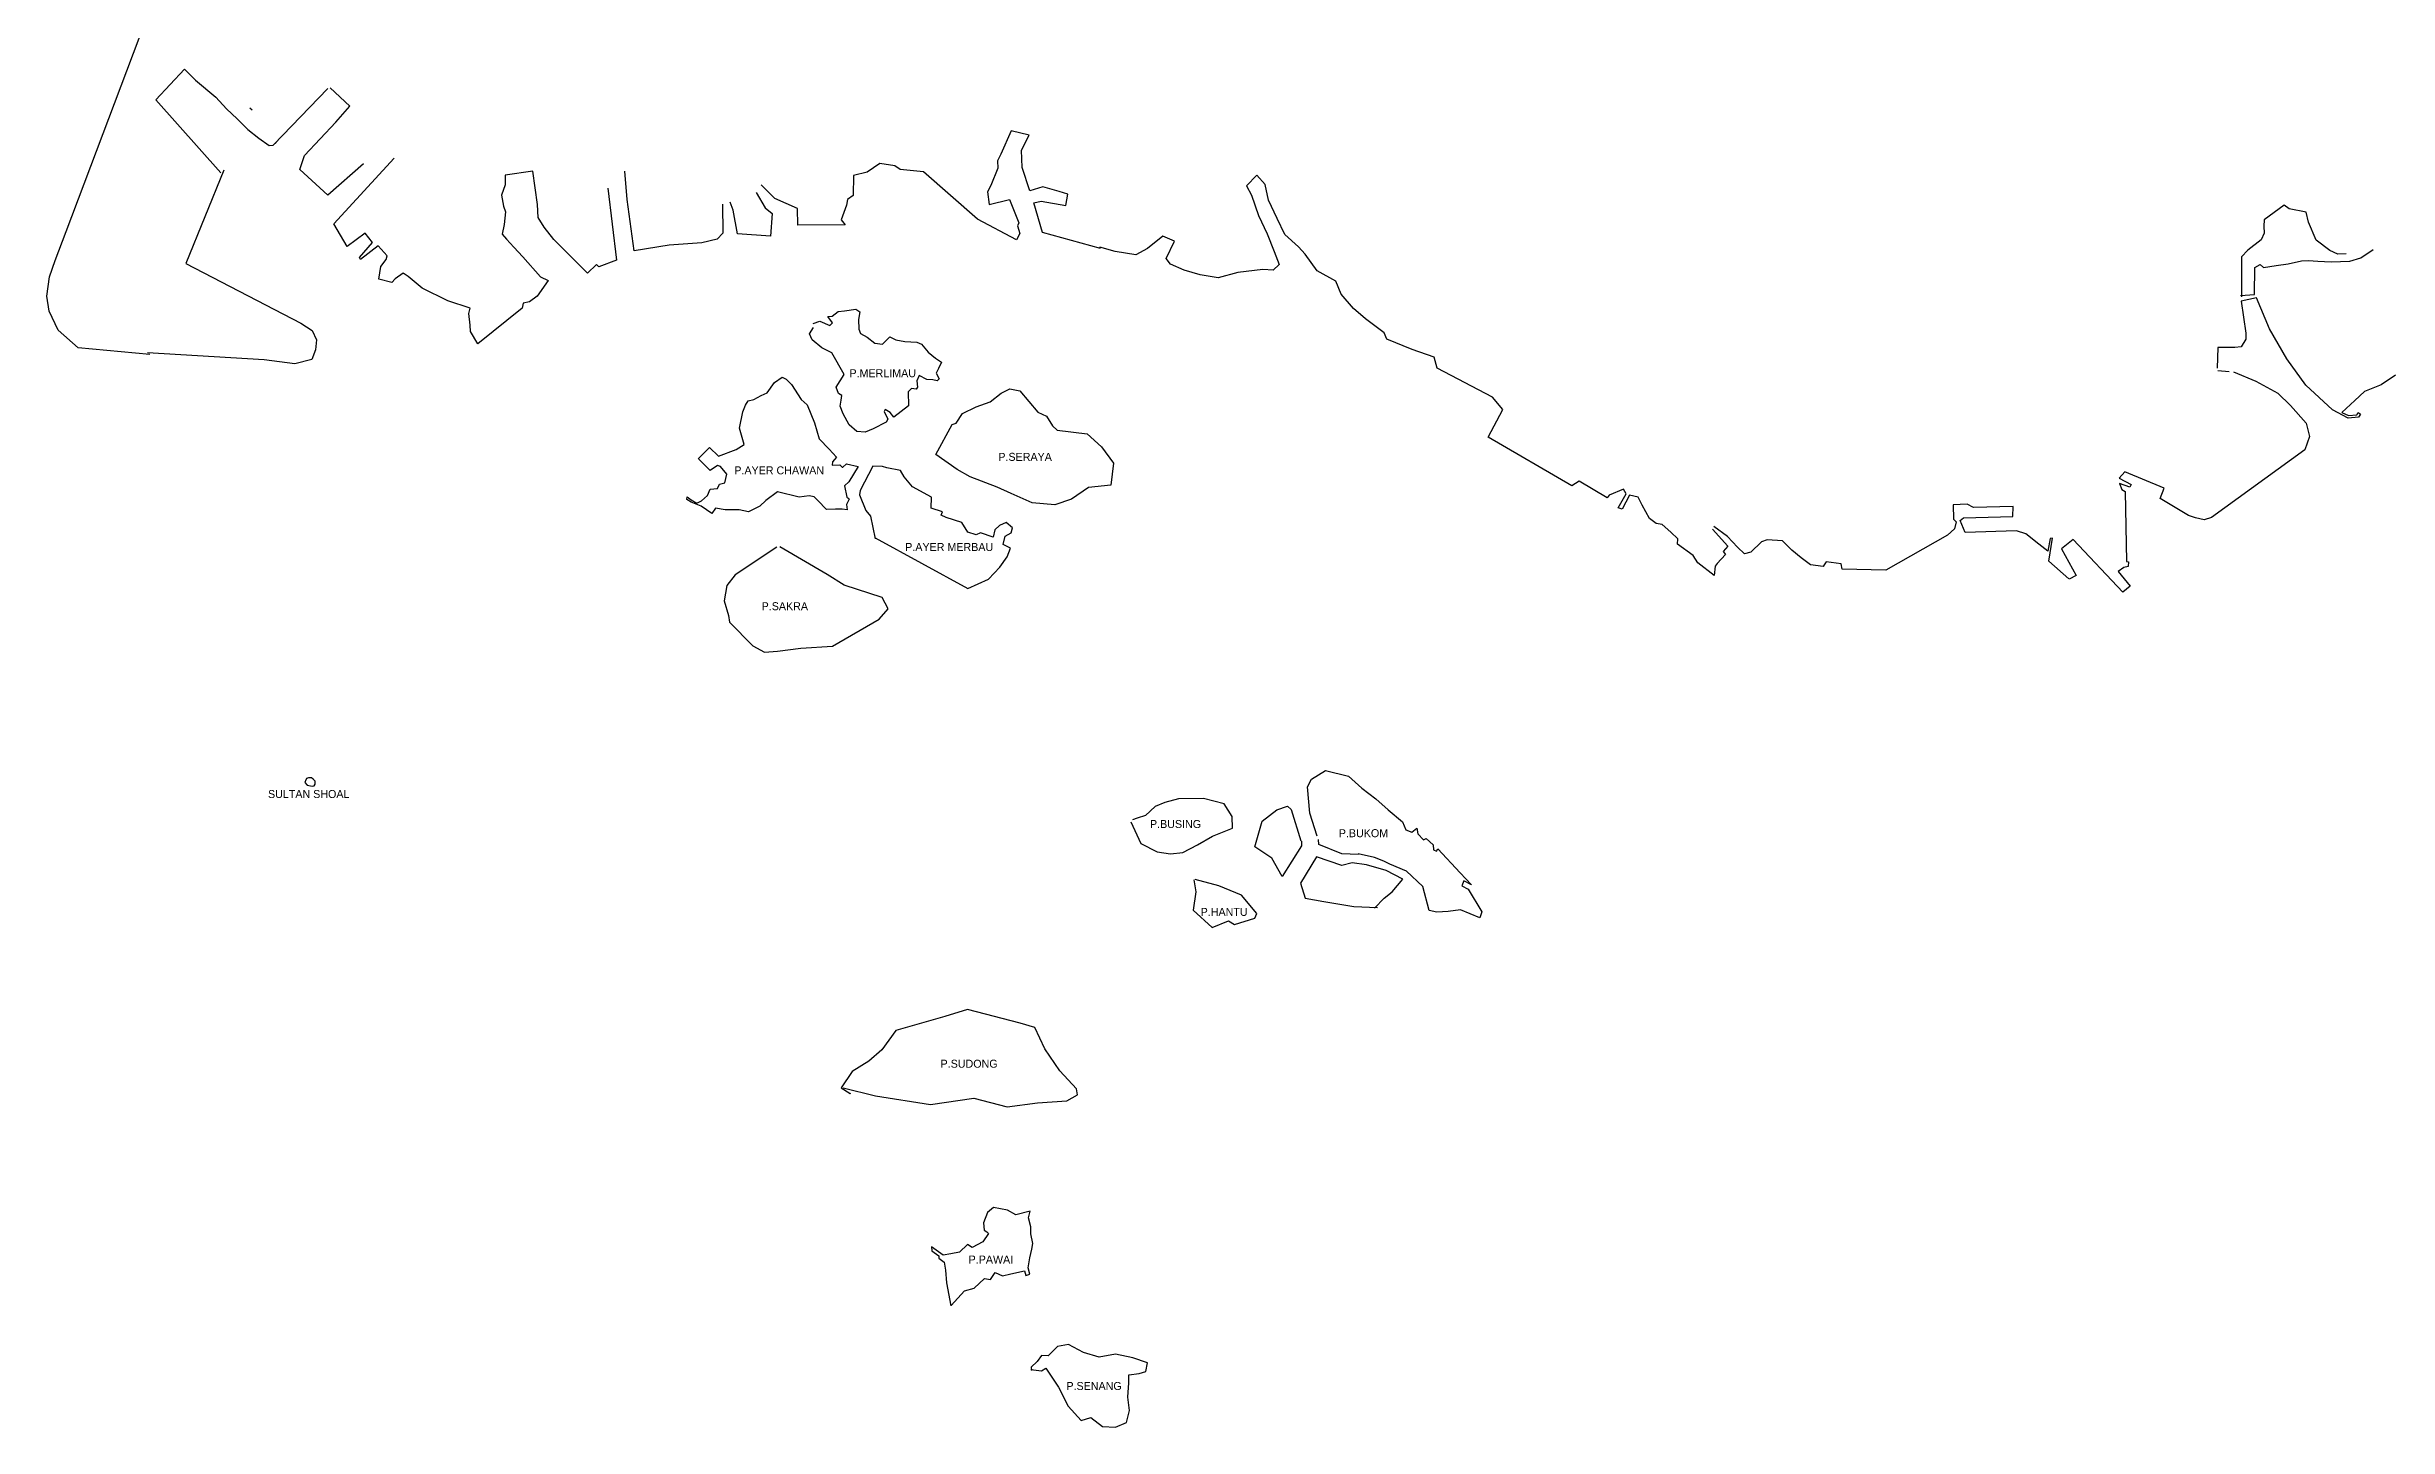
# Model space of a CAD drawing. Extents: x 4070 to 56010, y 16607 to 50270.
# Drawn here: x 4070 to 33333, y 16607 to 33849 of the extents above; entities that cross this region are included whole.
import ezdxf
from ezdxf.enums import TextEntityAlignment as Align

# ---------------------------------------------------------------- set-up
doc = ezdxf.new("R2010")
doc.units = 0
doc.layers.get('0').update_dxf_attribs({"linetype": 'CONTINUOUS'})

msp = doc.modelspace()

# ---------------------------------------------------------------- linework, layer by layer
for p, q in [((4311.350604, 31543.32546), (5379.394982, 34363.791507)), ((5433.3304, 33187.726703), (5789.320059, 33569.562238)), ((5789.320059, 33569.562238), (5927.827629, 33434.542224)), ((5927.827629, 33434.542224), (6184.393219, 33219.511559)), ((6244.241577, 32276.451448), (5433.3304, 33187.726703)), ((6184.393219, 33219.511559), (6315.544133, 33076.287097)), ((6315.544133, 33076.287097), (6447.873745, 32951.44136)), ((6636.442891, 33059.591718), (6607.146968, 33083.766879)), ((6904.821477, 32626.46965), (7584.197319, 33330.768085)), ((7857.790682, 33108.97109), (7610.691959, 33338.018711)), ((7682.068665, 32907.60221), (7857.790682, 33108.97109)), ((6447.873745, 32951.44136), (6582.039439, 32817.163911)), ((6582.039439, 32817.163911), (6719.653345, 32706.380657)), ((7291.140329, 32493.363936), (7682.068665, 32907.60221)), ((16124.340567, 32799.817947), (15991.990635, 32506.830478)), ((16347.148125, 32746.516428), (16124.340567, 32799.817947)), ((6719.653345, 32706.380657), (6850.531744, 32614.699806)), ((6850.531744, 32614.699806), (6896.947744, 32619.538336)), ((6896.947744, 32619.538336), (6936.325852, 32652.408743)), ((7232.578846, 32318.831017), (7291.140329, 32493.363936)), ((15991.990635, 32506.830478), (15952.538828, 32425.300907)), ((16252.973427, 32557.978919), (16347.148125, 32746.516428)), ((16259.380974, 32341.507957), (16252.973427, 32557.978919)), ((6281.199564, 32309.136015), (5806.275064, 31142.072921)), ((7580.306628, 31995.619032), (7232.578846, 32318.831017)), ((8025.996396, 32386.981669), (7580.306628, 31995.619032)), ((7656.768475, 31637.796656), (8410.592016, 32458.617024)), ((10143.816876, 32294.471968), (9797.448006, 32244.519423)), ((9797.448006, 32244.519423), (9798.739513, 32123.532823)), ((10201.184627, 31878.069448), (10143.816876, 32294.471968)), ((11323.045627, 31942.674421), (11294.974819, 32296.689302)), ((14153.556039, 32240.454485), (14147.234564, 31990.853569)), ((14321.61447, 32285.162885), (14153.556039, 32240.454485)), ((14479.474867, 32390.987494), (14321.61447, 32285.162885)), ((14670.461663, 32364.401705), (14479.474867, 32390.987494)), ((14734.13039, 32318.610377), (14670.461663, 32364.401705)), ((15026.971868, 32287.014796), (14734.13039, 32318.610377)), ((15701.866689, 31695.432093), (15026.971868, 32287.014796)), ((15956.375818, 32333.619383), (15869.842922, 32118.343405)), ((15952.538828, 32425.300907), (15956.375818, 32333.619383)), ((16356.195529, 32048.707242), (16259.380974, 32341.507957)), ((19193.797279, 32247.139183), (19063.981243, 32112.060221)), ((19298.207204, 32128.806282), (19193.797279, 32247.139183)), ((9798.739513, 32123.532823), (9751.640702, 31996.138285)), ((9751.640702, 31996.138285), (9775.856855, 31858.613868)), ((11083.627076, 32083.837799), (11188.187503, 31184.81217)), ((11412.285045, 31299.618524), (11323.045627, 31942.674421)), ((12648.620784, 31808.780531), (12610.404395, 31909.354561)), ((12935.076876, 32030.603827), (13049.706368, 31838.403229)), ((13169.375683, 31954.388701), (12998.725529, 32124.893621)), ((13452.065671, 31828.548957), (13169.375683, 31954.388701)), ((14078.488519, 31941.13217), (14065.76838, 31872.355176)), ((14147.234564, 31990.853569), (14078.488519, 31941.13217)), ((15869.842922, 32118.343405), (15827.844446, 32036.810805)), ((15827.844446, 32036.810805), (15846.972108, 31877.650565)), ((15846.972108, 31877.650565), (16102.86254, 31941.532601)), ((16102.86254, 31941.532601), (16217.500832, 31652.565191)), ((16519.145103, 32101.050605), (16356.195529, 32048.707242)), ((16404.603311, 31899.760067), (16496.263757, 31922.757004)), ((16514.164562, 31528.019158), (16404.603311, 31899.760067)), ((16496.263757, 31922.757004), (16804.368097, 31868.256304)), ((16721.581708, 32042.64168), (16519.145103, 32101.050605)), ((16831.075656, 32008.350673), (16721.581708, 32042.64168)), ((16804.368097, 31868.256304), (16831.075656, 32008.350673)), ((19063.981243, 32112.060221), (19125.109783, 31994.964655)), ((19125.109783, 31994.964655), (19215.546129, 31741.647449)), ((19340.257635, 31932.749594), (19298.207204, 32128.806282)), ((19447.23658, 31706.1869), (19340.257635, 31932.749594)), ((7822.369647, 31353.918308), (7656.768475, 31637.796656)), ((9787.352338, 31628.108613), (9763.174098, 31510.920408)), ((9775.856855, 31858.613868), (9803.883321, 31788.591257)), ((9803.883321, 31788.591257), (9787.352338, 31628.108613)), ((10211.396309, 31718.884051), (10201.184627, 31878.069448)), ((10285.27391, 31597.958066), (10211.396309, 31718.884051)), ((12516.183225, 31883.806761), (12520.064343, 31519.590345)), ((12700.876562, 31513.37386), (12648.620784, 31808.780531)), ((13049.706368, 31838.403229), (13135.029154, 31767.159169)), ((13135.029154, 31767.159169), (13113.431626, 31485.701761)), ((13457.194956, 31620.977347), (13452.065671, 31828.548957)), ((14049.260299, 31625.290957), (13457.194956, 31620.977347)), ((14065.76838, 31872.355176), (13997.046295, 31686.373512)), ((13997.046295, 31686.373512), (14049.260299, 31625.290957)), ((16188.259714, 31439.881898), (15701.866689, 31695.432093)), ((16217.500832, 31652.565191), (16203.504187, 31611.804579)), ((16203.504187, 31611.804579), (16231.531201, 31518.869334)), ((19215.546129, 31741.647449), (19322.525814, 31513.810678)), ((19541.479895, 31506.353616), (19447.23658, 31706.1869)), ((31783.240322, 31688.438026), (31776.901803, 31610.778645)), ((31776.901803, 31610.778645), (31783.290759, 31520.399589)), ((32031.294874, 31871.957796), (31783.240322, 31688.438026)), ((32097.470491, 31827.457387), (32031.294874, 31871.957796)), ((32306.147817, 31784.348376), (32097.470491, 31827.457387)), ((32336.722212, 31658.346462), (32306.147817, 31784.348376)), ((32430.943635, 31433.103255), (32336.722212, 31658.346462)), ((4173.683548, 31181.527058), (4311.350604, 31543.32546)), ((8049.038567, 31523.498534), (7822.369647, 31353.918308)), ((7977.761779, 31217.771727), (8140.750103, 31403.855944)), ((8209.52668, 31364.431685), (7989.227392, 31191.035425)), ((8140.750103, 31403.855944), (8049.038567, 31523.498534)), ((8325.4359, 31238.44179), (8209.52668, 31364.431685)), ((9763.174098, 31510.920408), (9815.39539, 31447.285709)), ((9815.39539, 31447.285709), (9908.372697, 31346.751812)), ((9908.372697, 31346.751812), (10017.907519, 31227.128573)), ((10407.547189, 31441.413225), (10285.27391, 31597.958066)), ((10826.567058, 31022.767292), (10407.547189, 31441.413225)), ((11846.491865, 31372.573501), (11412.285045, 31299.618524)), ((12256.505138, 31399.660701), (11846.491865, 31372.573501)), ((12446.22369, 31446.939136), (12256.505138, 31399.660701)), ((12520.064343, 31519.590345), (12446.22369, 31446.939136)), ((13113.431626, 31485.701761), (12700.876562, 31513.37386)), ((16231.531201, 31518.869334), (16188.259714, 31439.881898)), ((17241.147595, 31331.251812), (16514.164562, 31528.019158)), ((17424.479545, 31293.20418), (17229.686981, 31345.24943)), ((17826.76213, 31331.743017), (17679.103253, 31250.123205)), ((18017.689335, 31483.433468), (17826.76213, 31331.743017)), ((18164.102794, 31419.88787), (18017.689335, 31483.433468)), ((18058.484586, 31203.327484), (18164.102794, 31419.88787)), ((19322.525814, 31513.810678), (19410.409565, 31291.051436)), ((19714.637792, 31349.879739), (19541.479895, 31506.353616)), ((19797.39991, 31260.816626), (19714.637792, 31349.879739)), ((31745.143802, 31440.167344), (31577.229766, 31308.904941)), ((31783.290759, 31520.399589), (31745.143802, 31440.167344)), ((32605.292593, 31303.402937), (32430.943635, 31433.103255)), ((32992.105388, 31212.072069), (33144.748883, 31319.131736)), ((4104.096568, 30974.213414), (4173.683548, 31181.527058)), ((5806.275064, 31142.072921), (7246.841021, 30399.47915)), ((7989.227392, 31191.035425), (7977.761779, 31217.771727)), ((8219.77262, 30947.969315), (8245.221365, 31107.192485)), ((8245.221365, 31107.192485), (8311.433406, 31192.580127)), ((8311.433406, 31192.580127), (8325.4359, 31238.44179)), ((8522.863195, 31022.094967), (8424.811714, 30949.416411)), ((8586.54548, 30978.846184), (8522.863195, 31022.094967)), ((10017.907519, 31227.128573), (10239.524925, 30976.423112)), ((10941.157173, 31128.56835), (10826.567058, 31022.767292)), ((10970.449659, 31101.84861), (10941.157173, 31128.56835)), ((11188.187503, 31184.81217), (10970.449659, 31101.84861)), ((17679.103253, 31250.123205), (17424.479545, 31293.20418)), ((18115.785704, 31135.887313), (18058.484586, 31203.327484)), ((18283.843592, 31058.353795), (18115.785704, 31135.887313)), ((18484.994862, 31002.4958), (18283.843592, 31058.353795)), ((18957.279512, 31028.361933), (18707.782577, 30963.210124)), ((19269.155886, 31068.098894), (18957.279512, 31028.361933)), ((19397.729595, 31059.294054), (19269.155886, 31068.098894)), ((19470.274257, 31130.661957), (19397.729595, 31059.294054)), ((19410.409565, 31291.051436), (19470.274257, 31130.661957)), ((19945.109217, 31050.842856), (19797.39991, 31260.816626)), ((20181.906636, 30922.437712), (19945.109217, 31050.842856)), ((31577.229766, 31308.904941), (31499.63888, 31227.365778)), ((31499.63888, 31227.365778), (31501.060461, 30727.063528)), ((31661.372715, 30753.933698), (31667.632856, 31093.83898)), ((31667.632856, 31093.83898), (31732.513619, 31128.265491)), ((31732.513619, 31128.265491), (31775.785308, 31091.384167)), ((31775.785308, 31091.384167), (31932.279073, 31115.703655)), ((31932.279073, 31115.703655), (32084.955152, 31138.74675)), ((32084.955152, 31138.74675), (32247.805183, 31174.528419)), ((32247.805183, 31174.528419), (32336.868086, 31178.422456)), ((32336.868086, 31178.422456), (32453.925179, 31172.155971)), ((32453.925179, 31172.155971), (32619.330632, 31164.657232)), ((32703.275248, 31258.930146), (32605.292593, 31303.402937)), ((32619.330632, 31164.657232), (32852.163573, 31171.218344)), ((32807.603537, 31265.382825), (32703.275248, 31258.930146)), ((32852.163573, 31171.218344), (32992.105388, 31212.072069)), ((4070.140956, 30736.212158), (4104.096568, 30974.213414)), ((4098.695904, 30547.789894), (4070.140956, 30736.212158)), ((8384.064562, 30907.352759), (8219.77262, 30947.969315)), ((8424.811714, 30949.416411), (8384.064562, 30907.352759)), ((8762.311431, 30835.077728), (8586.54548, 30978.846184)), ((9083.257991, 30677.423961), (8762.311431, 30835.077728)), ((10197.538326, 30733.136184), (10103.31366, 30664.283133)), ((10335.039593, 30931.92919), (10197.538326, 30733.136184)), ((10239.524925, 30976.423112), (10335.039593, 30931.92919)), ((18707.782577, 30963.210124), (18484.994862, 31002.4958)), ((20245.589928, 30759.506871), (20181.906636, 30922.437712)), ((20399.65544, 30581.373351), (20245.589928, 30759.506871)), ((31488.332413, 30741.056153), (31661.372715, 30753.933698)), ((4210.958732, 30309.030668), (4098.695904, 30547.789894)), ((9360.893176, 30584.688098), (9083.257991, 30677.423961)), ((9344.347511, 30518.447086), (9360.893176, 30584.688098)), ((9359.650976, 30370.723068), (9344.347511, 30518.447086)), ((10010.363357, 30586.515814), (9457.743521, 30139.012604)), ((10025.635404, 30648.934072), (10010.363357, 30586.515814)), ((10103.31366, 30664.283133), (10025.635404, 30648.934072)), ((13833.010206, 30480.25772), (13885.212942, 30486.669783)), ((13889.048088, 30400.076203), (13833.010206, 30480.25772)), ((13885.212942, 30486.669783), (13959.052164, 30542.766062)), ((13959.052164, 30542.766062), (14040.538824, 30553.023482)), ((14040.538824, 30553.023482), (14179.319856, 30572.244098)), ((14179.319856, 30572.244098), (14231.52916, 30537.904895)), ((14231.52916, 30537.904895), (14216.267125, 30443.654761)), ((14216.267125, 30443.654761), (14220.108366, 30323.951299)), ((20551.164029, 30450.351047), (20399.65544, 30581.373351)), ((20785.42153, 30277.380946), (20551.164029, 30450.351047)), ((31686.832859, 30711.945144), (31494.714847, 30672.317333)), ((31494.714847, 30672.317333), (31555.909124, 30271.360528)), ((31848.540672, 30325.079783), (31686.832859, 30711.945144)), ((4463.216173, 30088.363408), (4210.958732, 30309.030668)), ((7246.841021, 30399.47915), (7386.94849, 30305.349372)), ((7386.94849, 30305.349372), (7441.728303, 30188.220911)), ((7441.728303, 30188.220911), (7429.009035, 30063.392345)), ((9367.303275, 30293.040186), (9359.650976, 30370.723068)), ((9457.743521, 30139.012604), (9367.303275, 30293.040186)), ((13602.585488, 30266.114046), (13653.502749, 30345.114282)), ((13634.431321, 30187.18483), (13602.585488, 30266.114046)), ((13756.682859, 30090.504712), (13634.431321, 30187.18483)), ((13647.12809, 30392.227963), (13732.432297, 30421.591291)), ((13732.432297, 30421.591291), (13854.675343, 30369.483106)), ((13854.675343, 30369.483106), (13889.048088, 30400.076203)), ((14220.108366, 30323.951299), (14240.490403, 30267.935802)), ((14240.490403, 30267.935802), (14321.986176, 30223.434187)), ((14321.986176, 30223.434187), (14418.766382, 30147.108975)), ((14418.766382, 30147.108975), (14514.261526, 30134.456546)), ((14514.261526, 30134.456546), (14605.917839, 30224.951936)), ((14605.917839, 30224.951936), (14682.318283, 30188.087101)), ((14682.318283, 30188.087101), (14793.09227, 30169.0805)), ((14793.09227, 30169.0805), (14942.060143, 30161.568051)), ((14942.060143, 30161.568051), (15003.179289, 30134.878033)), ((20819.808465, 30197.191665), (20785.42153, 30277.380946)), ((21134.247145, 30070.131503), (20819.808465, 30197.191665)), ((31554.659162, 30196.249596), (31496.156915, 30103.266467)), ((31555.909124, 30271.360528), (31554.659162, 30196.249596)), ((32064.95627, 29950.992603), (31848.540672, 30325.079783)), ((5357.275676, 30004.800347), (4463.216173, 30088.363408)), ((6788.402017, 29940.567226), (5327.507039, 30025.91434)), ((7169.218669, 29888.676881), (6788.402017, 29940.567226)), ((7381.902288, 29942.354692), (7169.218669, 29888.676881)), ((7429.009035, 30063.392345), (7381.902288, 29942.354692)), ((13880.201377, 30026.93679), (13756.682859, 30090.504712)), ((14036.860996, 29757.092457), (13880.201377, 30026.93679)), ((15003.179289, 30134.878033), (15083.40966, 30036.89079)), ((15083.40966, 30036.89079), (15175.0947, 29960.56246)), ((15175.0947, 29960.56246), (15251.496109, 29910.96371)), ((15251.496109, 29910.96371), (15213.31501, 29830.702624)), ((21407.943501, 29971.050113), (21134.247145, 30070.131503)), ((21447.434139, 29836.11395), (21407.943501, 29971.050113)), ((31204.780356, 30092.830541), (31197.22244, 29834.392425)), ((31415.999462, 30091.739805), (31204.780356, 30092.830541)), ((31496.156915, 30103.266467), (31415.999462, 30091.739805)), ((32304.260059, 29621.483077), (32064.95627, 29950.992603)), ((13074.295631, 29528.295943), (13164.678257, 29658.273567)), ((13164.678257, 29658.273567), (13261.438364, 29722.033478)), ((13261.438364, 29722.033478), (13312.374339, 29699.154611)), ((13312.374339, 29699.154611), (13376.051161, 29630.440527)), ((13376.051161, 29630.440527), (13498.320017, 29443.34134)), ((13933.755029, 29596.542375), (14036.860996, 29757.092457)), ((13963.053787, 29520.158127), (13933.755029, 29596.542375)), ((14875.959831, 29580.80935), (14836.497398, 29540.023699)), ((14934.529403, 29573.21964), (14875.959831, 29580.80935)), ((14951.076784, 29597.430052), (14934.529403, 29573.21964)), ((14973.967649, 29743.899056), (14944.695884, 29677.653166)), ((14944.695884, 29677.653166), (14951.076784, 29597.430052)), ((15070.741333, 29693.044557), (14973.967649, 29743.899056)), ((15144.588453, 29688.014995), (15070.741333, 29693.044557)), ((15199.338477, 29676.601495), (15144.588453, 29688.014995)), ((15213.31501, 29830.702624), (15184.041748, 29774.644873)), ((15184.041748, 29774.644873), (15224.797824, 29702.092936)), ((15224.797824, 29702.092936), (15199.338477, 29676.601495)), ((15996.382262, 29523.208811), (16104.590707, 29578.061474)), ((16104.590707, 29578.061474), (16229.364897, 29553.975028)), ((22137.417915, 29475.097859), (21447.434139, 29836.11395)), ((31204.865193, 29806.391645), (31346.105687, 29795.056799)), ((31400.821222, 29787.465986), (31680.781654, 29674.407495)), ((31680.781654, 29674.407495), (31951.844733, 29521.877722)), ((32638.98159, 29314.973672), (32304.260059, 29621.483077)), ((33244.512481, 29628.668428), (33035.878335, 29545.739951)), ((33423.870301, 29748.487964), (33244.512481, 29628.668428)), ((12729.300736, 29084.805353), (12770.012804, 29288.606561)), ((12770.012804, 29288.606561), (12800.558417, 29372.686359)), ((12800.558417, 29372.686359), (12833.655591, 29427.477072)), ((12833.655591, 29427.477072), (12904.959091, 29442.821827)), ((12904.959091, 29442.821827), (12999.176202, 29492.571691)), ((12999.176202, 29492.571691), (13074.295631, 29528.295943)), ((13498.320017, 29443.34134), (13572.182443, 29377.183532)), ((13572.182443, 29377.183532), (13666.445496, 29150.581513)), ((14006.34986, 29492.179042), (13963.053787, 29520.158127)), ((13987.273979, 29362.265504), (13997.446972, 29436.137358)), ((14022.94272, 29265.510815), (13987.273979, 29362.265504)), ((13997.446972, 29436.137358), (14006.34986, 29492.179042)), ((14098.090204, 29126.765385), (14022.94272, 29265.510815)), ((14547.514059, 29318.184892), (14534.786044, 29293.977462)), ((14534.786044, 29293.977462), (14581.913338, 29198.507338)), ((14612.455998, 29281.310838), (14547.514059, 29318.184892)), ((14654.483748, 29221.493969), (14612.455998, 29281.310838)), ((14839.075687, 29366.833082), (14654.483748, 29221.493969)), ((14836.497398, 29540.023699), (14839.075687, 29366.833082)), ((15434.979963, 29147.046173), (15516.441488, 29269.370557)), ((15516.441488, 29269.370557), (15687.03288, 29353.568757)), ((15687.03288, 29353.568757), (15861.446839, 29414.847511)), ((15861.446839, 29414.847511), (15996.382262, 29523.208811)), ((16231.9117, 29551.430371), (16457.310833, 29286.752272)), ((16457.310833, 29286.752272), (16562.991734, 29235.907626)), ((22084.074801, 28973.370523), (22268.558923, 29319.870804)), ((22268.558923, 29319.870804), (22137.417915, 29475.097859)), ((31951.844733, 29521.877722), (32110.937711, 29367.977962)), ((32110.937711, 29367.977962), (32309.492952, 29149.188119)), ((32834.953721, 29210.757051), (32638.98159, 29314.973672)), ((32917.587088, 29432.337119), (32752.230006, 29281.974235)), ((32752.230006, 29281.974235), (32837.488606, 29242.585138)), ((33035.878335, 29545.739951), (32917.587088, 29432.337119)), ((32940.545068, 29250.313994), (32958.348243, 29280.882387)), ((32958.348243, 29280.882387), (32988.890361, 29260.54076)), ((12786.635043, 28882.363705), (12729.300736, 29084.805353)), ((13666.445496, 29150.581513), (13721.231741, 28951.961959)), ((14193.599977, 29042.798636), (14098.090204, 29126.765385)), ((14299.281565, 29036.524503), (14193.599977, 29042.798636)), ((14399.860973, 29078.638692), (14299.281565, 29036.524503)), ((14559.001952, 29160.282507), (14399.860973, 29078.638692)), ((14581.913338, 29198.507338), (14559.001952, 29160.282507)), ((15179.138119, 28758.41011), (15385.328283, 29130.447316)), ((15385.328283, 29130.447316), (15434.979963, 29147.046173)), ((16562.991734, 29235.907626), (16639.403852, 29114.998312)), ((16639.403852, 29114.998312), (16697.979189, 29059.018737)), ((16697.979189, 29059.018737), (17073.560823, 29013.506973)), ((17073.560823, 29013.506973), (17251.828651, 28854.486288)), ((23131.771761, 28365.667427), (22084.074801, 28973.370523)), ((32348.986417, 28983.726549), (32290.508808, 28815.631744)), ((32309.492952, 29149.188119), (32348.986417, 28983.726549)), ((32962.18249, 29224.872408), (32834.953721, 29210.757051)), ((32837.488606, 29242.585138), (32940.545068, 29250.313994)), ((32988.890361, 29260.54076), (32962.18249, 29224.872408)), ((12212.385766, 28701.010017), (12352.431451, 28843.772326)), ((12361.392945, 28555.957602), (12217.479848, 28697.193885)), ((12352.431451, 28843.772326), (12465.777641, 28736.8949)), ((12465.777641, 28736.8949), (12686.052581, 28817.323952)), ((12686.052581, 28817.323952), (12786.635043, 28882.363705)), ((13721.231741, 28951.961959), (13849.855996, 28823.451155)), ((13849.855996, 28823.451155), (13940.276813, 28721.65052)), ((13940.276813, 28721.65052), (13890.62915, 28664.29823)), ((15447.820167, 28571.448028), (15179.138119, 28758.41011)), ((17251.828651, 28854.486288), (17400.823984, 28647.050074)), ((32290.508808, 28815.631744), (31123.973915, 27969.263082)), ((12450.517275, 28618.441194), (12361.392945, 28555.957602)), ((12491.266404, 28607.015577), (12450.517275, 28618.441194)), ((12453.111962, 28331.894013), (12478.569841, 28386.679706)), ((12478.569841, 28386.679706), (12542.234572, 28403.292941)), ((12570.229796, 28512.843379), (12491.266404, 28607.015577)), ((12542.234572, 28403.292941), (12570.229796, 28512.843379)), ((13890.62915, 28664.29823), (13885.543032, 28624.814741)), ((13885.543032, 28624.814741), (13982.311668, 28627.448037)), ((13982.311668, 28627.448037), (14009.055422, 28599.454608)), ((14009.055422, 28599.454608), (14017.968338, 28599.462559)), ((14017.968338, 28599.462559), (14066.345184, 28641.531565)), ((14095.670912, 28414.872633), (14038.382497, 28365.154222)), ((14066.345184, 28641.531565), (14210.23078, 28606.001596)), ((14210.23078, 28606.001596), (14095.670912, 28414.872633)), ((14393.579442, 28609.985631), (14237.023318, 28305.47728)), ((14515.812074, 28607.547639), (14393.579442, 28609.985631)), ((14570.564494, 28592.314488), (14515.812074, 28607.547639)), ((14741.185677, 28555.53536), (14570.564494, 28592.314488)), ((14784.489752, 28479.164343), (14741.185677, 28555.53536)), ((14890.191623, 28351.909494), (14784.489752, 28479.164343)), ((15612.080144, 28479.904514), (15447.820167, 28571.448028)), ((15949.500072, 28347.765662), (15612.080144, 28479.904514)), ((17400.823984, 28647.050074), (17369.051166, 28374.507597)), ((23223.401335, 28421.77424), (23131.771761, 28365.667427)), ((23569.656096, 28214.539696), (23223.401335, 28421.77424)), ((30039.676074, 28539.913403), (29970.984846, 28460.918711)), ((29970.984846, 28460.918711), (30122.432635, 28382.121083)), ((30104.62752, 28349.004076), (29973.549226, 28393.445684)), ((29973.549226, 28393.445684), (30002.837583, 28319.630988)), ((30532.180332, 28335.38349), (30039.676074, 28539.913403)), ((12067.305589, 28194.002675), (12074.940372, 28227.122295)), ((12122.06608, 28160.939217), (12067.305589, 28194.002675)), ((12074.940372, 28227.122295), (12124.607984, 28190.233541)), ((12246.864433, 28111.382592), (12122.06608, 28160.939217)), ((12124.607984, 28190.233541), (12194.650476, 28146.995363)), ((12194.650476, 28146.995363), (12253.220262, 28177.613653)), ((12381.856372, 28018.534242), (12246.864433, 28111.382592)), ((12253.220262, 28177.613653), (12325.790713, 28245.177718)), ((12325.790713, 28245.177718), (12362.704972, 28324.171551)), ((12362.704972, 28324.171551), (12453.111962, 28331.894013)), ((12982.859716, 28109.498996), (12838.984808, 28040.597547)), ((13056.700249, 28182.15758), (12982.859716, 28109.498996)), ((13200.56666, 28291.811426), (13056.700249, 28182.15758)), ((13474.33987, 28225.833622), (13200.56666, 28291.811426)), ((13599.121107, 28238.681128), (13474.33987, 28225.833622)), ((13658.968034, 28227.273184), (13599.121107, 28238.681128)), ((13707.36148, 28180.196206), (13658.968034, 28227.273184)), ((13813.064365, 28068.221097), (13707.36148, 28180.196206)), ((14038.382497, 28365.154222), (14070.239582, 28223.822472)), ((14099.528971, 28200.925506), (14063.889806, 28130.849908)), ((14063.889806, 28130.849908), (14074.087379, 28067.183115)), ((14070.239582, 28223.822472), (14094.434968, 28206.014992)), ((14094.434968, 28206.014992), (14099.528971, 28200.925506)), ((14237.023318, 28305.47728), (14226.846803, 28251.98061)), ((14226.846803, 28251.98061), (14304.551258, 28055.929452)), ((15128.309114, 28222.22705), (14890.191623, 28351.909494)), ((15123.241542, 28085.958778), (15128.309114, 28222.22705)), ((16121.393738, 28270.238467), (15949.500072, 28347.765662)), ((16386.234925, 28153.318072), (16121.393738, 28270.238467)), ((16667.606961, 28126.828972), (16386.234925, 28153.318072)), ((16875.114579, 28199.602587), (16667.606961, 28126.828972)), ((17087.698597, 28343.692809), (16875.114579, 28199.602587)), ((17369.051166, 28374.507597), (17087.698597, 28343.692809)), ((23597.649663, 28247.670187), (23569.656096, 28214.539696)), ((23777.095554, 28322.954774), (23597.649663, 28247.670187)), ((23710.966718, 28092.431999), (23810.202484, 28264.413858)), ((23758.064521, 28074.64857), (23710.966718, 28092.431999)), ((23849.662706, 28249.170031), (23758.064521, 28074.64857)), ((23810.202484, 28264.413858), (23777.095554, 28322.954774)), ((23957.855458, 28225.075131), (23849.662706, 28249.170031)), ((24007.518467, 28125.804605), (23957.855458, 28225.075131)), ((24099.200482, 27956.542095), (24007.518467, 28125.804605)), ((28072.459127, 28135.834692), (27896.844252, 28129.31053)), ((27896.844252, 28129.31053), (27900.711115, 27949.795987)), ((28150.09724, 28096.436397), (28072.459127, 28135.834692)), ((28647.666906, 28107.070502), (28150.09724, 28096.436397)), ((28642.611104, 27983.56952), (28647.666906, 28107.070502)), ((30002.837583, 28319.630988), (30047.381767, 28294.208586)), ((30047.381767, 28294.208586), (30064.176571, 27418.312286)), ((30122.432635, 28382.121083), (30104.62752, 28349.004076)), ((30485.136495, 28208.03034), (30532.180332, 28335.38349)), ((30837.66851, 27993.193097), (30485.136495, 28208.03034)), ((12427.686208, 28084.800831), (12381.856372, 28018.534242)), ((12547.3847, 28065.805432), (12427.686208, 28084.800831)), ((12724.380127, 28064.691597), (12547.3847, 28065.805432)), ((12838.984808, 28040.597547), (12724.380127, 28064.691597)), ((13926.385422, 28075.964496), (13813.064365, 28068.221097)), ((14010.422395, 28073.493273), (13926.385422, 28075.964496)), ((14074.087379, 28067.183115), (14010.422395, 28073.493273)), ((14304.551258, 28055.929452), (14363.133986, 27985.939068)), ((14363.133986, 27985.939068), (14424.301417, 27704.547458)), ((15263.304506, 28038.965962), (15123.241542, 28085.958778)), ((15246.760053, 27999.472773), (15263.304506, 28038.965962)), ((15311.699795, 27968.967678), (15246.760053, 27999.472773)), ((15505.239235, 27908.015329), (15311.699795, 27968.967678)), ((15579.107676, 27788.374469), (15505.239235, 27908.015329)), ((15916.499413, 27814.150355), (15898.69208, 27723.717107)), ((15976.328109, 27871.511102), (15916.499413, 27814.150355)), ((16061.624597, 27905.9722), (15976.328109, 27871.511102)), ((16139.300865, 27841.095452), (16061.624597, 27905.9722)), ((16121.488186, 27779.952552), (16139.300865, 27841.095452)), ((24183.218889, 27895.501064), (24099.200482, 27956.542095)), ((24258.315667, 27882.83639), (24183.218889, 27895.501064)), ((24369.070657, 27786.168327), (24258.315667, 27882.83639)), ((24887.071499, 27826.109648), (25079.308977, 27612.377534)), ((25074.186986, 27734.605256), (24906.154229, 27859.231598)), ((27914.742692, 27828.856605), (27824.40982, 27751.110438)), ((27900.711115, 27949.795987), (27933.807494, 27916.723295)), ((27933.807494, 27916.723295), (27914.742692, 27828.856605)), ((27982.161628, 27932.045213), (28026.69302, 27965.188101)), ((28044.558808, 27784.413155), (27982.161628, 27932.045213)), ((28026.69302, 27965.188101), (28642.611104, 27983.56952)), ((28688.473743, 27801.549038), (28044.558808, 27784.413155)), ((28805.557889, 27767.280023), (28688.473743, 27801.549038)), ((30922.929969, 27966.53501), (30837.66851, 27993.193097)), ((31033.639127, 27942.44624), (30922.929969, 27966.53501)), ((31123.973915, 27969.263082), (31033.639127, 27942.44624)), ((13194.319395, 27600.271333), (12674.856808, 27253.38786)), ((13822.120853, 27256.988401), (13229.971539, 27605.398026)), ((14421.75259, 27717.280318), (15583.060826, 27081.588989)), ((15684.789838, 27754.086307), (15579.107676, 27788.374469)), ((15739.532461, 27779.605725), (15684.789838, 27754.086307)), ((15898.69208, 27723.717107), (15739.532461, 27779.605725)), ((16024.754966, 27632.141254), (16047.652175, 27736.587301)), ((16112.612982, 27587.649568), (16024.754966, 27632.141254)), ((16047.652175, 27736.587301), (16121.488186, 27779.952552)), ((16074.438909, 27476.822009), (16112.612982, 27587.649568)), ((24455.639644, 27702.211236), (24369.070657, 27786.168327)), ((24451.837259, 27638.544299), (24455.639644, 27702.211236)), ((24647.878607, 27493.570495), (24451.837259, 27638.544299)), ((25051.335025, 27509.218252), (24948.27228, 27394.530611)), ((25079.308977, 27612.377534), (25022.052729, 27546.115983)), ((25022.052729, 27546.115983), (25051.335025, 27509.218252)), ((25201.493973, 27601.029632), (25074.186986, 27734.605256)), ((25286.788667, 27514.526338), (25201.493973, 27601.029632)), ((25368.2373, 27536.24597), (25286.788667, 27514.526338)), ((25499.293348, 27667.509828), (25368.2373, 27536.24597)), ((25571.831579, 27691.767457), (25499.293348, 27667.509828)), ((25761.46764, 27679.207642), (25571.831579, 27691.767457)), ((25879.858411, 27563.451013), (25761.46764, 27679.207642)), ((25994.425784, 27466.789764), (25879.858411, 27563.451013)), ((27824.40982, 27751.110438), (27053.322249, 27313.69953)), ((28965.934373, 27638.836873), (28805.557889, 27767.280023)), ((29077.943083, 27548.544832), (28965.934373, 27638.836873)), ((29109.711235, 27708.99132), (29077.943083, 27548.544832)), ((29091.97575, 27425.061353), (29136.433317, 27712.835085)), ((29136.433317, 27712.835085), (29109.711235, 27708.99132)), ((29396.03296, 27696.520307), (29250.998983, 27577.985296)), ((29250.998983, 27577.985296), (29434.336477, 27245.860278)), ((30015.932015, 27036.326362), (29396.03296, 27696.520307)), ((12674.856808, 27253.38786), (12567.917086, 27122.111647)), ((14037.330426, 27124.738213), (13822.120853, 27256.988401)), ((15838.952237, 27198.98615), (15981.520675, 27350.662142)), ((15981.520675, 27350.662142), (16074.438909, 27476.822009)), ((24706.447713, 27404.495315), (24647.878607, 27493.570495)), ((24907.582527, 27244.248152), (24706.447713, 27404.495315)), ((24922.825494, 27362.675735), (24907.582527, 27244.248152)), ((24948.27228, 27394.530611), (24922.825494, 27362.675735)), ((26112.808852, 27377.771715), (25994.425784, 27466.789764)), ((26270.626158, 27358.817838), (26112.808852, 27377.771715)), ((26284.619911, 27380.475561), (26270.626158, 27358.817838)), ((26308.791033, 27417.421321), (26284.619911, 27380.475561)), ((26495.880095, 27392.12809), (26308.791033, 27417.421321)), ((26509.896877, 27325.933282), (26495.880095, 27392.12809)), ((27053.322249, 27313.69953), (26509.896877, 27325.933282)), ((29342.72678, 27203.76197), (29091.97575, 27425.061353)), ((29434.336477, 27245.860278), (29347.818323, 27198.674027)), ((30031.113157, 27344.440126), (29958.595434, 27294.721221)), ((29958.595434, 27294.721221), (30108.801782, 27112.800435)), ((30082.009381, 27355.945005), (30031.113157, 27344.440126)), ((30064.176571, 27418.312286), (30085.809579, 27415.785819)), ((30085.809579, 27415.785819), (30082.009381, 27355.945005)), ((12567.917086, 27122.111647), (12537.388993, 26928.499896)), ((12537.388993, 26928.499896), (12588.35429, 26745.151697)), ((14512.289726, 26969.805226), (14037.330426, 27124.738213)), ((14583.617876, 26829.783041), (14512.289726, 26969.805226)), ((15583.060826, 27081.588989), (15838.952237, 27198.98615)), ((30108.801782, 27112.800435), (30015.932015, 27036.326362)), ((12588.35429, 26745.151697), (12603.648777, 26661.109575)), ((12603.648777, 26661.109575), (12894.023752, 26365.909772)), ((13889.7637, 26364.294226), (14471.594222, 26699.778868)), ((14471.594222, 26699.778868), (14583.617876, 26829.783041)), ((12894.023752, 26365.909772), (13041.744903, 26289.633397)), ((13200.910648, 26298.697552), (13495.042499, 26337.180069)), ((13495.042499, 26337.180069), (13889.7637, 26364.294226)), ((13041.744903, 26289.633397), (13200.910648, 26298.697552)), ((7308.360804, 24692.322352), (7293.995997, 24658.651893)), ((7293.995997, 24658.651893), (7325.387878, 24624.594377)), ((7316.94515, 24708.441723), (7305.503325, 24687.418528)), ((7339.542976, 24716.698561), (7316.94515, 24708.441723)), ((7325.387878, 24624.594377), (7385.838174, 24613.523037)), ((7376.148325, 24716.388916), (7339.542976, 24716.698561)), ((7397.851651, 24702.12534), (7376.148325, 24716.388916)), ((7385.838174, 24613.523037), (7410.512118, 24617.538317)), ((7423.665532, 24674.451004), (7397.851651, 24702.12534)), ((7410.512118, 24617.538317), (7422.669802, 24639.963456)), ((7422.669802, 24639.963456), (7423.665532, 24674.451004)), ((19828.129281, 24606.159973), (19877.756152, 24701.715801)), ((19857.480439, 24277.640903), (19828.129281, 24606.159973)), ((19877.756152, 24701.715801), (20052.135351, 24808.852724)), ((20052.135351, 24808.852724), (20338.57558, 24740.364634)), ((20338.57558, 24740.364634), (20504.097662, 24590.261184)), ((20504.097662, 24590.261184), (20681.072408, 24455.450575)), ((17922.397667, 24359.801835), (17800.200787, 24248.888783)), ((18043.332988, 24410.859163), (17922.397667, 24359.801835)), ((18212.647137, 24454.322393), (18043.332988, 24410.859163)), ((18527.100216, 24459.722224), (18212.647137, 24454.322393)), ((18784.276772, 24391.205195), (18527.100216, 24459.722224)), ((18884.88254, 24234.666826), (18784.276772, 24391.205195)), ((19259.175223, 24175.180018), (19445.009137, 24319.262107)), ((19445.009137, 24319.262107), (19576.122433, 24363.960728)), ((19576.122433, 24363.960728), (19620.687986, 24320.706945)), ((19620.687986, 24320.706945), (19744.256345, 23932.42573)), ((20681.072408, 24455.450575), (20835.133053, 24319.344875)), ((20835.133053, 24319.344875), (21012.109608, 24169.25458)), ((17616.886585, 24168.479212), (17742.981513, 23898.620657)), ((17697.084807, 24213.130119), (17641.071457, 24191.425871)), ((17800.200787, 24248.888783), (17697.084807, 24213.130119)), ((18640.503787, 23987.373653), (18890.005275, 24090.769837)), ((18890.005275, 24090.769837), (18884.88254, 24234.666826)), ((19167.583028, 23857.997708), (19259.175223, 24175.180018)), ((19947.928075, 23988.657602), (19857.480439, 24277.640903)), ((21012.109608, 24169.25458), (21055.412879, 24069.970507)), ((21055.412879, 24069.970507), (21131.797527, 24039.483435)), ((21131.797527, 24039.483435), (21194.161495, 24087.934333)), ((21194.161495, 24087.934333), (21206.906415, 24020.455916)), ((21206.906415, 24020.455916), (21276.936356, 23944.119873)), ((17742.981513, 23898.620657), (17949.249381, 23793.123252)), ((17949.249381, 23793.123252), (18113.486637, 23767.815261)), ((18113.486637, 23767.815261), (18268.802715, 23783.250346)), ((18268.802715, 23783.250346), (18449.562208, 23882.760461)), ((18449.562208, 23882.760461), (18640.503787, 23987.373653)), ((19381.487314, 23713.033488), (19167.583028, 23857.997708)), ((19508.84093, 23486.482742), (19381.487314, 23713.033488)), ((19751.908653, 23867.487192), (19508.84093, 23486.482742)), ((19937.800487, 23730.137656), (19738.006116, 23403.935104)), ((19749.350127, 23924.790027), (19751.908653, 23867.487192)), ((20253.531404, 23624.753489), (19937.800487, 23730.137656)), ((19968.31925, 23884.255041), (19965.759266, 23947.924851)), ((20257.318902, 23767.382874), (19968.31925, 23884.255041)), ((20464.819456, 23761.220362), (20257.318902, 23767.382874)), ((20663.414289, 23724.486737), (20460.998769, 23768.857214)), ((20781.812889, 23674.939846), (20663.414289, 23724.486737)), ((21276.936356, 23944.119873), (21308.756695, 23959.432103)), ((21308.756695, 23959.432103), (21397.881547, 23879.294788)), ((21397.881547, 23879.294788), (21400.441433, 23818.173524)), ((21400.441433, 23818.173524), (21439.906901, 23800.384647)), ((21439.906901, 23800.384647), (21456.447908, 23832.236235)), ((21456.447908, 23832.236235), (21735.291014, 23531.986935)), ((18405.095639, 23442.089243), (18429.315605, 23293.11445)), ((18718.292069, 23368.537929), (18424.191082, 23447.202171)), ((20383.370486, 23657.991386), (20253.531404, 23624.753489)), ((20565.414907, 23631.429172), (20383.370486, 23657.991386)), ((20809.844502, 23559.085337), (20565.414907, 23631.429172)), ((20856.926958, 23638.084631), (20781.812889, 23674.939846)), ((21018.636349, 23453.59764), (20809.844502, 23559.085337)), ((21061.894822, 23552.96785), (20856.926958, 23638.084631)), ((20883.73694, 23294.284591), (21018.636349, 23453.59764)), ((21269.431299, 23362.16009), (21061.894822, 23552.96785)), ((21735.291014, 23531.986935), (21876.621846, 23379.318126)), ((21778.594041, 23431.430521), (21755.695957, 23367.737225)), ((21876.621846, 23379.318126), (21778.594041, 23431.430521)), ((18429.315605, 23293.11445), (18397.535801, 23063.853095)), ((19000.940736, 23250.385168), (18718.292069, 23368.537929)), ((19193.222468, 23023.897431), (19000.940736, 23250.385168)), ((19738.006116, 23403.935104), (19795.333684, 23215.519764)), ((19795.333684, 23215.519764), (20029.580607, 23171.182319)), ((20029.580607, 23171.182319), (20403.86035, 23109.156831)), ((20663.555938, 23091.588112), (20784.462405, 23213.959168)), ((20784.462405, 23213.959168), (20883.73694, 23294.284591)), ((21348.423909, 23059.163574), (21269.431299, 23362.16009)), ((21755.695957, 23367.737225), (21835.900486, 23325.794429)), ((21835.900486, 23325.794429), (22005.265688, 23043.266203)), ((18397.535801, 23063.853095), (18634.37758, 22847.595555)), ((18634.37758, 22847.595555), (18838.054421, 22930.577118)), ((18838.054421, 22930.577118), (18915.721855, 22886.082832)), ((18915.721855, 22886.082832), (19169.046997, 22964.019557)), ((19169.046997, 22964.019557), (19193.222468, 23023.897431)), ((20403.86035, 23109.156831), (20700.470959, 23099.265666)), ((21443.900252, 23038.884268), (21348.423909, 23059.163574)), ((21583.922698, 23047.938326), (21443.900252, 23038.884268)), ((21736.670809, 23069.739239), (21583.922698, 23047.938326)), ((21979.824065, 22970.656235), (21736.670809, 23069.739239)), ((22005.265688, 23043.266203), (21979.824065, 22970.656235)), ((15292.493495, 21736.215193), (14682.621666, 21561.103952)), ((15577.68761, 21825.659269), (15292.493495, 21736.215193)), ((16235.985914, 21651.853378), (15577.68761, 21825.659269)), ((14682.621666, 21561.103952), (14508.222389, 21320.209252)), ((16419.340199, 21597.278072), (16235.985914, 21651.853378)), ((16542.893853, 21331.228103), (16419.340199, 21597.278072)), ((14343.989782, 21179.939835), (14135.187566, 21048.538413)), ((14508.222389, 21320.209252), (14343.989782, 21179.939835)), ((16730.109434, 21056.329551), (16542.893853, 21331.228103)), ((14135.187566, 21048.538413), (13998.976324, 20847.160687)), ((13998.976324, 20847.160687), (14108.49628, 20775.950746)), ((14024.443611, 20844.639959), (14425.561111, 20744.440965)), ((14108.49628, 20775.950746), (14119.955631, 20779.783656)), ((16940.232061, 20831.125363), (16730.109434, 21056.329551)), ((16950.432026, 20758.542173), (16940.232061, 20831.125363)), ((14425.561111, 20744.440965), (15113.165638, 20638.175286)), ((15113.165638, 20638.175286), (15658.112968, 20715.162617)), ((15658.112968, 20715.162617), (16073.213038, 20609.887921)), ((16073.213038, 20609.887921), (16451.353748, 20657.407038)), ((16451.353748, 20657.407038), (16818.034082, 20683.262563)), ((16818.034082, 20683.262563), (16950.432026, 20758.542173)), ((15902.839115, 19348.82925), (15826.455245, 19286.339473)), ((16076.008373, 19315.900761), (15902.839115, 19348.82925)), ((16182.972427, 19258.702579), (16076.008373, 19315.900761)), ((15839.237196, 19027.805846), (15766.681233, 18920.742049)), ((15826.455245, 19286.339473), (15778.095356, 19158.924286)), ((15778.095356, 19158.924286), (15784.479393, 19065.955845)), ((15784.479393, 19065.955845), (15817.587768, 19048.160651)), ((15817.587768, 19048.160651), (15839.237196, 19027.805846)), ((16358.671352, 19303.46792), (16182.972427, 19258.702579)), ((16340.861582, 19223.210873), (16358.671352, 19303.46792)), ((16367.621638, 19109.887548), (16340.861582, 19223.210873)), ((16368.911708, 19023.28273), (16367.621638, 19109.887548)), ((16393.127047, 18901.041148), (16368.911708, 19023.28273)), ((15273.951177, 18755.908412), (15128.775236, 18861.464488)), ((15128.775236, 18861.464488), (15131.331784, 18807.973724)), ((15131.331784, 18807.973724), (15216.654399, 18746.930718)), ((15216.654399, 18746.930718), (15216.65986, 18717.636655)), ((15368.172375, 18770.020708), (15273.951177, 18755.908412)), ((15476.397691, 18793.063656), (15368.172375, 18770.020708)), ((15576.969355, 18887.422284), (15476.397691, 18793.063656)), ((15636.820486, 18850.551382), (15576.969355, 18887.422284)), ((15766.681233, 18920.742049), (15636.820486, 18850.551382)), ((16356.237682, 18722.693697), (16379.135263, 18829.703078)), ((16379.135263, 18829.703078), (16393.127047, 18901.041148)), ((15216.65986, 18717.636655), (15284.153739, 18669.311012)), ((15284.153739, 18669.311012), (15301.99919, 18566.164329)), ((15301.99919, 18566.164329), (15316.034769, 18409.519789)), ((15661.108566, 18344.940017), (15790.960415, 18463.530956)), ((15790.960415, 18463.530956), (15864.812883, 18449.601352)), ((15864.812883, 18449.601352), (15924.639722, 18537.547844)), ((15924.639722, 18537.547844), (16012.503049, 18495.613371)), ((16012.503049, 18495.613371), (16118.178743, 18521.201196)), ((16118.178743, 18521.201196), (16291.334005, 18558.325017)), ((16291.334005, 18558.325017), (16307.89759, 18499.755982)), ((16307.89759, 18499.755982), (16355.004266, 18517.638113)), ((16335.890494, 18595.308762), (16356.237682, 18722.693697)), ((16355.004266, 18517.638113), (16335.890494, 18595.308762)), ((15316.034769, 18409.519789), (15368.293901, 18121.729733)), ((15374.659196, 18128.105021), (15538.879725, 18310.417875)), ((15538.879725, 18310.417875), (15661.108566, 18344.940017)), ((16701.502282, 17615.011709), (16583.11397, 17497.705691)), ((16840.279888, 17639.364286), (16701.502282, 17615.011709)), ((17028.736878, 17540.229533), (16840.279888, 17639.364286)), ((16367.968121, 17326.79813), (16500.389576, 17310.387946)), ((16448.163481, 17427.505514), (16373.055696, 17354.824104)), ((16373.055696, 17354.824104), (16378.156886, 17312.799298)), ((16500.351782, 17503.982167), (16448.163481, 17427.505514)), ((16583.11397, 17497.705691), (16500.351782, 17503.982167)), ((16500.389576, 17310.387946), (16556.405993, 17343.565057)), ((16556.405993, 17343.565057), (16713.061358, 17106.841339)), ((17222.277175, 17483.130726), (17028.736878, 17540.229533)), ((17425.982784, 17520.291643), (17222.277175, 17483.130726)), ((17642.435644, 17473.407693), (17425.982784, 17520.291643)), ((17591.550816, 17261.930326), (17721.41329, 17277.358311)), ((17828.333849, 17409.933222), (17642.435644, 17473.407693)), ((17721.41329, 17277.358311), (17805.438143, 17304.19776)), ((17805.438143, 17304.19776), (17828.333849, 17409.933222)), ((16713.061358, 17106.841339), (16836.612157, 16870.081193)), ((17578.875636, 16981.718783), (17595.390801, 17161.318406)), ((17603.100486, 16813.626985), (17578.875636, 16981.718783)), ((17595.390801, 17161.318406), (17591.550816, 17261.930326)), ((16836.612157, 16870.081193), (16998.348817, 16688.131222)), ((16998.348817, 16688.131222), (17119.297479, 16727.750157)), ((17119.297479, 16727.750157), (17264.467511, 16613.285636)), ((17563.660963, 16667.115086), (17603.100486, 16813.626985)), ((17264.467511, 16613.285636), (17427.440072, 16607.10093)), ((17427.440072, 16607.10093), (17563.660963, 16667.115086))]:
    msp.add_line(p, q)

# ---------------------------------------------------------------- texts
for s, p in [('P.MERLIMAU', (14517.254907, 29771.409901)), ('P.SERAYA', (16297.00225, 28727.567483)), ('P.AYER CHAWAN', (13223.411645, 28558.833629)), ('P.AYER MERBAU', (15348.339256, 27600.503479)), ('P.SAKRA', (13293.766367, 26861.700536)), ('SULTAN SHOAL', (7343.477477, 24516.02545)), ('P.BUSING', (18177.065037, 24141.010633)), ('P.BUKOM', (20525.925425, 24026.508957)), ('P.HANTU', (18784.56121, 23042.590794)), ('P.SUDONG', (15596.914751, 21146.851474)), ('P.PAWAI', (15869.38516, 18700.985726)), ('P.SENANG', (17158.688763, 17121.348736))]:
    msp.add_text(s, height=100).set_placement(p, align=Align.MIDDLE)

doc.saveas('drawing.dxf')
